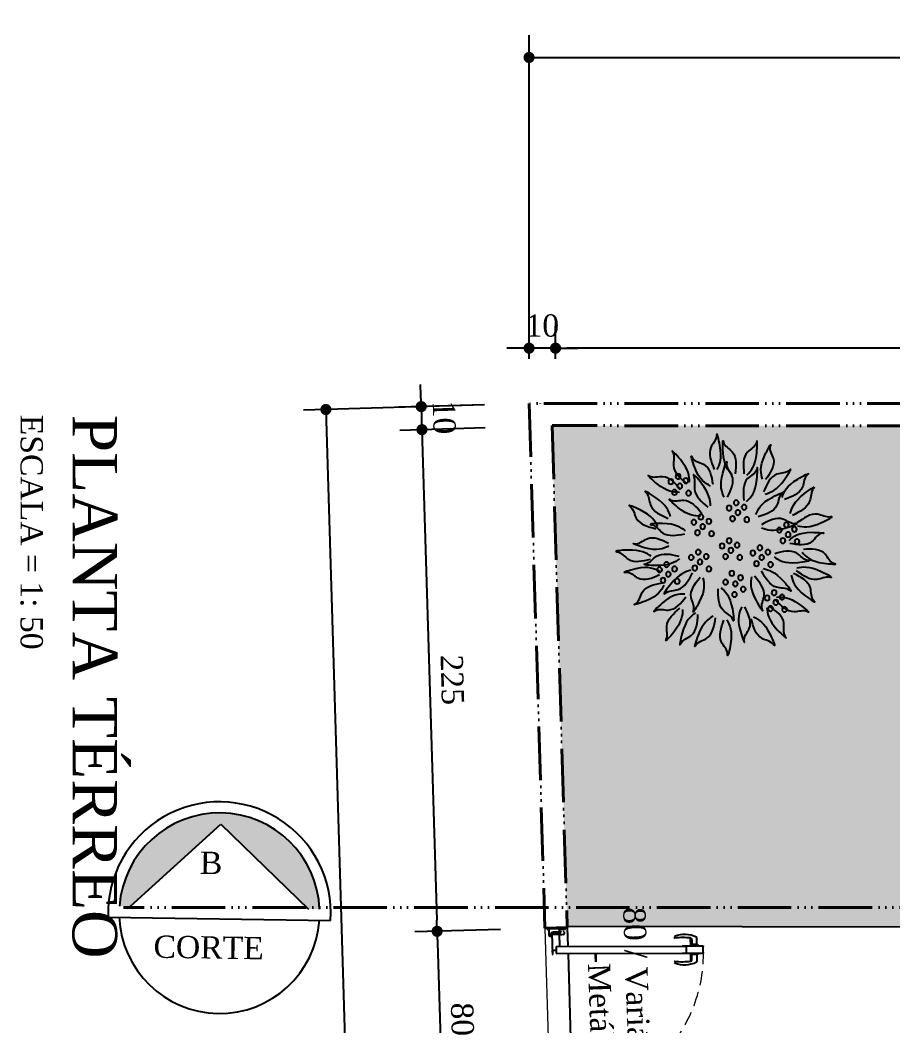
# Model space of a CAD drawing. Header units: centimetres. Extents: x -48696 to 156237, y -5617 to 29024.
# Drawn here: x 79726.4 to 80118.1, y 15266.9 to 15718.5 of the extents above; entities that cross this region are included whole.
import ezdxf

# ---------------------------------------------------------------- set-up
doc = ezdxf.new("R2010")
doc.units = ezdxf.units.CM
doc.linetypes.add('ACAD_ISO06W100', pattern=[36, 24, -3, 0, -3, 0, -3, 0, -3])
doc.linetypes.add('HIDDEN', pattern=[9.525, 6.35, -3.175])
doc.layers.add('BV MV', color=7, linetype='Continuous', plot=False)
for name, color, linetype, lineweight in [('Corte Planta', 4, 'ACAD_ISO06W100', 40), ('Parede Corte', 4, 'Continuous', 40), ('Portas - Janelas', 2, 'Continuous', 20), ('Projeção Portas', 55, 'HIDDEN', 5)]:
    doc.layers.add(name, color=color, linetype=linetype, lineweight=lineweight)
for name, color, linetype in [('Fechamento Varanda', 3, 'Continuous'), ('JANELA', 2, 'Continuous'), ('paisajismo', 7, 'Continuous'), ('PN010', 1, 'Continuous'), ('Portas-Cotas', 2, 'Continuous'), ('Texto', 2, 'Continuous')]:
    doc.layers.add(name, color=color, linetype=linetype)
doc.styles.add('Valéria', font='romantic.ttf', dxfattribs={"height": 10})
doc.dimstyles.new('Cota - 50', dxfattribs={"dimtxt": 10, "dimasz": 5, "dimexe": 10, "dimexo": 20, "dimgap": 5, "dimtad": 1, "dimtxsty": 'Valéria', "dimblk": 'DOT', "dimcen": 0, "dimclrd": 12, "dimclre": 12, "dimclrt": 2, "dimazin": 2, "dimtfac": 1, "dimtix": 1, "dimtmove": 0, "dimatfit": 3, "dimldrblk": 'DOT', "dimfxl": 1, "dimarcsym": 0})

# ---------------------------------------------------------------- blocks, each defined once
blk = doc.blocks.new('A$C375069E9')
at = {"layer": 'paisajismo', "color": 221}
for centre in [(1.295, 2.06), (0.523, 1.919), (1.375, 1.959), (1.436, 2.03), (1.486, 1.939), (0.603, 1.819), (0.663, 1.889), (1.305, 1.899), (1.426, 1.859), (0.533, 1.759), (0.653, 1.719), (0.713, 1.799), (1.034, 1.759), (1.175, 1.729), (1.044, 1.598), (1.115, 1.658), (1.225, 1.638), (1.165, 1.558), (1.546, 1.488), (0.693, 1.348), (0.753, 1.448), (0.814, 1.358), (0.884, 1.418), (1.115, 1.408), (1.255, 1.378), (1.626, 1.388), (1.687, 1.458), (1.737, 1.368), (0.834, 1.247), (0.934, 1.317), (1.125, 1.247), (1.195, 1.307), (1.305, 1.287), (1.556, 1.327), (1.677, 1.287), (1.245, 1.207), (0.984, 1.057), (1.125, 1.027), (1.386, 1.087), (1.526, 1.057), (0.994, 0.896), (1.064, 0.956), (1.175, 0.936), (1.396, 0.926), (1.466, 0.986), (1.576, 0.966), (1.115, 0.856), (1.516, 0.886), (1.847, 0.826), (1.988, 0.796), (0.844, 0.696), (0.984, 0.666), (1.857, 0.666), (1.927, 0.726), (2.038, 0.706), (0.924, 0.595), (1.034, 0.575), (1.978, 0.625), (0.854, 0.535), (0.974, 0.495)]:
    blk.add_circle(centre, 0.0284, dxfattribs=at)
at = {"layer": 'paisajismo', "color": 124}
for points in [[(1.176, 2.118), (1.049, 2.364), (1.042, 2.49), (1.043, 2.485), (1.153, 2.379), (1.207, 2.133)], [(0.998, 2.06), (0.956, 2.334), (0.888, 2.44), (0.889, 2.435), (0.863, 2.285), (0.965, 2.054)], [(1.475, 2.065), (1.512, 2.34), (1.578, 2.447), (1.577, 2.442), (1.606, 2.292), (1.509, 2.06)], [(1.308, 1.969), (1.401, 2.229), (1.391, 2.355), (1.391, 2.35), (1.296, 2.23), (1.275, 1.979)], [(0.664, 1.826), (0.579, 2.089), (0.495, 2.183), (0.497, 2.179), (0.495, 2.026), (0.632, 1.814)], [(0.912, 1.994), (0.683, 2.149), (0.616, 2.257), (0.62, 2.253), (0.767, 2.212), (0.932, 2.022)], [(1.122, 1.799), (1.058, 2.068), (1.082, 2.193), (1.082, 2.187), (1.163, 2.058), (1.156, 1.806)], [(1.614, 1.981), (1.84, 2.142), (1.904, 2.25), (1.9, 2.247), (1.754, 2.203), (1.593, 2.009)], [(1.798, 1.89), (2.008, 2.07), (2.062, 2.185), (2.059, 2.181), (1.917, 2.123), (1.775, 1.916)], [(1.453, 1.657), (1.451, 1.934), (1.501, 2.049), (1.5, 2.044), (1.55, 1.9), (1.487, 1.656)], [(0.543, 1.718), (0.292, 1.836), (0.209, 1.931), (0.213, 1.928), (0.366, 1.911), (0.558, 1.749)], [(0.988, 1.675), (0.841, 1.91), (0.737, 1.981), (0.74, 1.977), (0.775, 1.828), (0.959, 1.656)], [(1.836, 1.699), (2.004, 1.919), (2.114, 1.98), (2.111, 1.977), (2.062, 1.832), (1.862, 1.678)], [(1.602, 1.593), (1.803, 1.784), (1.851, 1.901), (1.848, 1.896), (1.709, 1.832), (1.578, 1.618)], [(0.438, 1.564), (0.237, 1.755), (0.118, 1.797), (0.122, 1.794), (0.194, 1.659), (0.415, 1.539)], [(2.005, 1.668), (2.28, 1.695), (2.39, 1.758), (2.385, 1.756), (2.236, 1.791), (2.001, 1.702)], [(0.896, 1.541), (0.624, 1.594), (0.52, 1.667), (0.525, 1.665), (0.677, 1.685), (0.903, 1.575)], [(1.751, 1.486), (2.002, 1.603), (2.129, 1.605), (2.124, 1.604), (2.013, 1.498), (1.765, 1.455)], [(2.053, 1.488), (2.306, 1.601), (2.432, 1.601), (2.427, 1.6), (2.315, 1.496), (2.066, 1.456)], [(0.553, 1.432), (0.276, 1.415), (0.158, 1.46), (0.163, 1.459), (0.305, 1.517), (0.551, 1.466)], [(2.055, 1.326), (2.31, 1.218), (2.436, 1.221), (2.431, 1.222), (2.317, 1.323), (2.067, 1.357)], [(0.405, 1.262), (0.131, 1.304), (0.009, 1.27), (0.015, 1.27), (0.151, 1.2), (0.401, 1.228)], [(0.773, 1.195), (0.528, 1.324), (0.402, 1.332), (0.407, 1.33), (0.513, 1.219), (0.758, 1.164)], [(1.8, 1.231), (2.076, 1.215), (2.195, 1.26), (2.189, 1.259), (2.047, 1.316), (1.801, 1.265)], [(2.115, 1.151), (2.39, 1.183), (2.511, 1.145), (2.506, 1.145), (2.367, 1.08), (2.118, 1.117)], [(0.447, 1.106), (0.23, 0.934), (0.107, 0.902), (0.112, 0.905), (0.195, 1.033), (0.426, 1.133)], [(1.701, 1.076), (1.958, 0.973), (2.046, 0.883), (2.041, 0.885), (1.889, 0.894), (1.687, 1.045)], [(1.928, 1.076), (2.139, 0.896), (2.26, 0.861), (2.255, 0.863), (2.177, 0.995), (1.949, 1.102)], [(0.483, 0.904), (0.251, 0.752), (0.126, 0.732), (0.131, 0.734), (0.226, 0.854), (0.465, 0.933)], [(0.883, 0.989), (0.609, 0.948), (0.503, 0.88), (0.508, 0.882), (0.658, 0.855), (0.889, 0.956)], [(1.585, 0.962), (1.685, 0.704), (1.775, 0.615), (1.772, 0.62), (1.766, 0.772), (1.617, 0.976)], [(0.969, 0.852), (0.812, 0.624), (0.705, 0.557), (0.708, 0.561), (0.75, 0.708), (0.941, 0.872)], [(1.972, 0.836), (2.229, 0.733), (2.317, 0.642), (2.312, 0.645), (2.16, 0.653), (1.958, 0.804)], [(0.524, 0.758), (0.266, 0.658), (0.177, 0.569), (0.181, 0.571), (0.334, 0.578), (0.537, 0.726)], [(0.698, 0.783), (0.595, 0.526), (0.504, 0.438), (0.507, 0.442), (0.516, 0.595), (0.667, 0.796)], [(1.098, 0.722), (1.022, 0.455), (1.04, 0.33), (1.041, 0.335), (1.128, 0.461), (1.131, 0.713)], [(1.416, 0.791), (1.501, 0.528), (1.488, 0.402), (1.487, 0.407), (1.396, 0.53), (1.383, 0.782)], [(1.856, 0.722), (1.956, 0.464), (2.046, 0.374), (2.043, 0.379), (2.037, 0.532), (1.888, 0.735)], [(1.244, 0.6), (1.226, 0.324), (1.271, 0.206), (1.27, 0.211), (1.328, 0.353), (1.278, 0.599)], [(1.582, 0.621), (1.799, 0.449), (1.858, 0.337), (1.854, 0.341), (1.71, 0.393), (1.56, 0.595)], [(0.798, 0.546), (0.619, 0.335), (0.583, 0.214), (0.585, 0.218), (0.717, 0.297), (0.825, 0.524)], [(0.953, 0.499), (0.985, 0.224), (0.947, 0.103), (0.948, 0.108), (0.882, 0.247), (0.919, 0.496)], [(1.466, 0.475), (1.657, 0.274), (1.699, 0.155), (1.696, 0.159), (1.561, 0.231), (1.441, 0.452)], [(1.128, 0.401), (1.199, 0.134), (1.18, 0.009), (1.179, 0.014), (1.094, 0.142), (1.095, 0.393)]]:
    blk.add_spline(points, degree=3, dxfattribs=at)
blk = doc.blocks.new('_Dot')
at = {"color": 0, "linetype": 'ByBlock', "lineweight": -2}
blk.add_line((-0.5, 0), (-1, 0), dxfattribs=at)
at = {"color": 0, "linetype": 'ByBlock', "const_width": 0.5}
blk.add_lwpolyline([(-0.25, 0, 1), (0.25, 0, 1)], format="xyb", close=True, dxfattribs=at)
blk = doc.blocks.new('*D1486')
at = {"color": 12, "lineweight": -2, "transparency": 16777216}
for p, q in [((79954.85, 15566.42), (79954.85, 15711.71)), ((82455.41, 15557.46), (82455.41, 15711.71)), ((79959.85, 15701.71), (82450.41, 15701.71))]:
    blk.add_line(p, q, dxfattribs=at)
at = {"layer": 'Defpoints', "color": 0, "transparency": 16777216}
for p in [(82455.41, 15701.71), (79954.85, 15546.42), (82455.41, 15537.46)]:
    blk.add_point(p, dxfattribs=at)
at = {"color": 12, "lineweight": -2, "transparency": 16777216, "xscale": 5, "yscale": 5, "zscale": 5, "rotation": 180}
blk.add_blockref('_Dot', (79954.85, 15701.71), dxfattribs=at)
at = {"color": 12, "lineweight": -2, "transparency": 16777216, "xscale": 5, "yscale": 5, "zscale": 5}
blk.add_blockref('_Dot', (82455.41, 15701.71), dxfattribs=at)
at = {"color": 2, "transparency": 16777216, "insert": (81205.13, 15711.91), "char_height": 10, "attachment_point": 5, "style": 'Valéria'}
blk.add_mtext('2500', dxfattribs=at)
blk = doc.blocks.new('*D1487')
at = {"color": 12, "lineweight": -2, "transparency": 16777216}
for p, q in [((79934.86, 15545.81), (79853.66, 15543.35)), ((79863.81, 15538.66), (79924.58, 13531.01)), ((79995.94, 13528.17), (79914.74, 13525.71))]:
    blk.add_line(p, q, dxfattribs=at)
at = {"layer": 'Defpoints', "color": 0, "transparency": 16777216}
for p in [(79954.85, 15546.42), (80015.93, 13528.77), (79924.73, 13526.01)]:
    blk.add_point(p, dxfattribs=at)
at = {"color": 12, "lineweight": -2, "transparency": 16777216, "xscale": 5, "yscale": 5, "zscale": 5}
for p, rotation in [((79863.65, 15543.65), 91.73395829963846), ((79924.73, 13526.01), 271.7339582996385)]:
    blk.add_blockref('_Dot', p, dxfattribs=dict(at, rotation=rotation))
at = {"color": 2, "transparency": 16777216, "insert": (79904.3, 14535.14), "char_height": 10, "attachment_point": 5, "rotation": 271.734, "style": 'Valéria'}
blk.add_mtext('2000', dxfattribs=at)
blk = doc.blocks.new('*D1497')
at = {"color": 12, "lineweight": -2, "transparency": 16777216}
for p, q in [((79906.29, 15549.95), (79906.14, 15554.95)), ((79934.86, 15545.81), (79896.45, 15544.65)), ((79906.44, 15544.95), (79906.76, 15534.58)), ((79935.18, 15535.44), (79896.76, 15534.28)), ((79906.91, 15529.58), (79907.06, 15524.58))]:
    blk.add_line(p, q, dxfattribs=at)
at = {"layer": 'Defpoints', "color": 0, "transparency": 16777216}
for p in [(79954.85, 15546.42), (79906.76, 15534.58), (79955.17, 15536.05)]:
    blk.add_point(p, dxfattribs=at)
at = {"color": 12, "lineweight": -2, "transparency": 16777216, "xscale": 5, "yscale": 5, "zscale": 5}
for p, rotation in [((79906.44, 15544.95), 271.733958299776), ((79906.76, 15534.58), 91.73395829977594)]:
    blk.add_blockref('_Dot', p, dxfattribs=dict(at, rotation=rotation))
at = {"color": 2, "transparency": 16777216, "insert": (79916.71, 15540.07), "char_height": 10, "attachment_point": 5, "rotation": 271.734, "style": 'Valéria'}
blk.add_mtext('10', dxfattribs=at)
blk = doc.blocks.new('*D1498')
at = {"color": 12, "lineweight": -2, "transparency": 16777216}
for p, q in [((79935.18, 15535.44), (79896.76, 15534.28)), ((79906.91, 15529.58), (79913.42, 15314.38)), ((79941.99, 15310.24), (79903.58, 15309.08))]:
    blk.add_line(p, q, dxfattribs=at)
at = {"layer": 'Defpoints', "color": 0, "transparency": 16777216}
for p in [(79955.17, 15536.05), (79913.58, 15309.38), (79961.98, 15310.85)]:
    blk.add_point(p, dxfattribs=at)
at = {"color": 12, "lineweight": -2, "transparency": 16777216, "xscale": 5, "yscale": 5, "zscale": 5}
for p, rotation in [((79906.76, 15534.58), 91.73395829977595), ((79913.58, 15309.38), 271.733958299776)]:
    blk.add_blockref('_Dot', p, dxfattribs=dict(at, rotation=rotation))
at = {"color": 2, "transparency": 16777216, "insert": (79920.35, 15422.29), "char_height": 10, "attachment_point": 5, "rotation": 271.734, "style": 'Valéria'}
blk.add_mtext('225', dxfattribs=at)
blk = doc.blocks.new('*D1499')
at = {"color": 12, "lineweight": -2, "transparency": 16777216}
for p, q in [((79941.99, 15310.24), (79903.58, 15309.08)), ((79913.73, 15304.38), (79915.83, 15234.79)), ((79953.33, 15230.92), (79905.99, 15229.49))]:
    blk.add_line(p, q, dxfattribs=at)
at = {"layer": 'Defpoints', "color": 0, "transparency": 16777216}
for p in [(79961.98, 15310.85), (79973.32, 15231.53), (79915.98, 15229.79)]:
    blk.add_point(p, dxfattribs=at)
at = {"color": 12, "lineweight": -2, "transparency": 16777216, "xscale": 5, "yscale": 5, "zscale": 5}
for p, rotation in [((79913.58, 15309.38), 91.73395829977595), ((79915.98, 15229.79), 271.733958299776)]:
    blk.add_blockref('_Dot', p, dxfattribs=dict(at, rotation=rotation))
at = {"color": 2, "transparency": 16777216, "insert": (79924.89, 15269.89), "char_height": 10, "attachment_point": 5, "rotation": 271.734, "style": 'Valéria'}
blk.add_mtext('80', dxfattribs=at)
blk = doc.blocks.new('*D1510')
at = {"color": 12, "lineweight": -2, "transparency": 16777216}
for p, q in [((79966.72, 15566.41), (79966.72, 15581.18)), ((80348.42, 15566.19), (80348.42, 15581.18)), ((80343.42, 15571.18), (79971.72, 15571.18))]:
    blk.add_line(p, q, dxfattribs=at)
at = {"layer": 'Defpoints', "color": 0, "transparency": 16777216}
for p in [(79966.72, 15571.18), (79966.72, 15546.41), (80348.42, 15546.19)]:
    blk.add_point(p, dxfattribs=at)
at = {"color": 12, "lineweight": -2, "transparency": 16777216, "xscale": 5, "yscale": 5, "zscale": 5, "rotation": 180}
blk.add_blockref('_Dot', (79966.72, 15571.18), dxfattribs=at)
at = {"color": 12, "lineweight": -2, "transparency": 16777216, "xscale": 5, "yscale": 5, "zscale": 5}
blk.add_blockref('_Dot', (80348.42, 15571.18), dxfattribs=at)
at = {"color": 2, "transparency": 16777216, "insert": (80157.57, 15581.28), "char_height": 10, "attachment_point": 5, "style": 'Valéria'}
blk.add_mtext('383', dxfattribs=at)
blk = doc.blocks.new('*D1511')
at = {"color": 12, "lineweight": -2, "transparency": 16777216}
for p, q in [((79954.85, 15566.42), (79954.85, 15581.18)), ((79966.72, 15566.41), (79966.72, 15581.18)), ((79949.85, 15571.18), (79944.85, 15571.18)), ((79966.72, 15571.18), (79954.85, 15571.18)), ((79971.72, 15571.18), (79976.72, 15571.18))]:
    blk.add_line(p, q, dxfattribs=at)
at = {"layer": 'Defpoints', "color": 0, "transparency": 16777216}
for p in [(79954.85, 15571.18), (79954.85, 15546.42), (79966.72, 15546.41)]:
    blk.add_point(p, dxfattribs=at)
at = {"color": 12, "lineweight": -2, "transparency": 16777216, "xscale": 5, "yscale": 5, "zscale": 5}
blk.add_blockref('_Dot', (79954.85, 15571.18), dxfattribs=at)
at = {"color": 12, "lineweight": -2, "transparency": 16777216, "xscale": 5, "yscale": 5, "zscale": 5, "rotation": 180}
blk.add_blockref('_Dot', (79966.72, 15571.18), dxfattribs=at)
at = {"color": 2, "transparency": 16777216, "insert": (79960.79, 15581.29), "char_height": 10, "attachment_point": 5, "style": 'Valéria'}
blk.add_mtext('10', dxfattribs=at)

msp = doc.modelspace()

# ---------------------------------------------------------------- hatches: boundary and pattern name
h = msp.add_hatch()
h.set_pattern_fill('GRASS2', color=74, scale=15, angle=-90, pattern_type=2)
h.set_pattern_definition([(270, (0.3, -4.5), (15, -15), [2.25, -0.45, 0.6, -0.45, 2.25, -9]), (270, (0.75, -3.75), (15, -15), [1.5, -1.125, 2.25, -1.125, 1.5, -7.5]), (270, (6.75, -9), (15, -15), [1.875, -0.75, 1.875, -10.5]), (270, (9.75, -1.5), (15, -15), [0.75, -1.5, 0.75, -12]), (0, (9.75, -3), (15, 15), [1.35, -13.65]), (0, (0.75, -7.5), (15, 15), [1.5, -13.5]), (0, (6.75, -11.25), (15, 15), [1.5, -13.5]), (315, (0.6, -9.45), (15, -7e-15), [1.5, -19.7132034]), (45, (0.6, -5.55), (7e-15, 15), [1.5, -19.7132034]), (333.434949, (0.675, -9), (15, -8e-10), [1.5, -32.0410197]), (345.9637565, (0.75, -8.25), (15, -5e-10), [1.5, -60.3465844]), (345.9637565, (6.75, -12), (15, -5e-10), [1.2, -60.6465844]), (345.9637565, (9.75, -3.3), (15, -5e-10), [1.05, -60.7965844]), (14.0362435, (0.75, -6.75), (15, 5e-10), [1.5, -60.3465844]), (14.0362435, (6.75, -10.5), (15, 5e-10), [1.2, -60.6465844]), (14.0362435, (9.75, -2.7), (15, 5e-10), [1.05, -60.7965844]), (26.565051, (0.675, -6), (15, 6e-09), [1.5, -32.041002])])
h.paths.add_polyline_path([(80298.5533, 15536.21459), (79965.15992, 15536.40905), (79971.96683, 15311.55472), (80211.47473, 15311.10493), (80298.33242, 15267.50625)])
at = {"layer": 'Portas - Janelas'}
msp.add_hatch(color=256, dxfattribs=at).paths.add_polyline_path([(79855.81748, 15319.38637), (79860.82558, 15319.30891, 0.945905303), (79770.97533, 15320.69864), (79775.98343, 15320.62117), (79816.4804, 15357.49929)])

# ---------------------------------------------------------------- linework, layer by layer
at = {"color": 4}
msp.add_line((79955.0038, 15541.41497), (79955.0025, 15541.41497), dxfattribs=at)
at = {"color": 1}
for p, q in [((79964.20815, 15310.92065), (79962.97868, 15310.88458)), ((79963.05065, 15310.13636), (79963.15061, 15310.1393)), ((79963.13448, 15310.68906), (79963.13448, 15310.68907)), ((79963.1466, 15310.27584), (79963.13448, 15310.68906)), ((79963.19805, 15310.22733), (79963.1466, 15310.27584)), ((79963.15061, 15310.1393), (79963.19805, 15310.22733)), ((79963.18299, 15310.74051), (79963.58282, 15310.75224)), ((79963.18299, 15310.74051), (79963.18299, 15310.74051)), ((79963.58282, 15310.75224), (79963.58282, 15310.75225)), ((79963.64639, 15310.29051), (79963.59788, 15310.23906)), ((79963.59788, 15310.23906), (79963.6504, 15310.15396)), ((79963.63426, 15310.70373), (79963.63426, 15310.70373)), ((79963.63426, 15310.70373), (79963.64639, 15310.29051)), ((79963.6504, 15310.15396), (79963.72167, 15307.72501)), ((79963.72167, 15307.72501), (79963.72168, 15307.72501)), ((79963.78273, 15310.75811), (79964.21255, 15310.77072)), ((79963.79593, 15310.3083), (79963.78273, 15310.75811)), ((79970.1432, 15310.49456), (79963.79593, 15310.3083)), ((79964.21255, 15310.77072), (79964.21255, 15310.77073)), ((79964.26106, 15310.82216), (79964.25959, 15310.87214)), ((79964.26106, 15310.82217), (79964.26106, 15310.82216)), ((79964.3861, 15307.92458), (79964.636, 15307.93192)), ((79964.40224, 15307.37482), (79964.3861, 15307.92458)), ((79964.636, 15307.93192), (79964.63966, 15307.80697)), ((79964.63966, 15307.80697), (79964.68964, 15307.80844)), ((79964.69844, 15307.50857), (79964.64846, 15307.5071)), ((79964.64846, 15307.5071), (79964.65213, 15307.38215)), ((79964.68964, 15307.80844), (79964.68964, 15307.80845)), ((79964.69844, 15307.50857), (79964.69844, 15307.50857)), ((79964.71542, 15308.63455), (79965.3769, 15308.65396)), ((79964.73815, 15307.85988), (79964.71542, 15308.63455)), ((79964.73815, 15307.85989), (79964.73815, 15307.85988)), ((79965.41737, 15308.33501), (79965.02468, 15308.32349)), ((79965.02468, 15308.32349), (79965.29923, 15298.96752)), ((79965.27642, 15308.35589, 19), (79965.08644, 15308.53503, 19)), ((79965.11927, 15308.62139, 19), (79965.42828, 15308.63046, 19)), ((79965.1532, 15309.05757), (79965.76294, 15309.07547)), ((79965.16024, 15308.81768), (79965.1532, 15309.05757)), ((79965.43013, 15308.8256), (79965.16024, 15308.81768)), ((79965.1796, 15308.15796), (79965.42949, 15308.16529)), ((79965.18664, 15307.91806), (79965.1796, 15308.15796)), ((79965.18691, 15308.87348, 19), (79965.18368, 15308.98344, 19)), ((79965.79638, 15307.93596), (79965.18664, 15307.91806)), ((79965.23219, 15309.03488, 19), (79965.78196, 15309.05101, 19)), ((79965.46326, 15308.83157, 19), (79965.23835, 15308.82497, 19)), ((79965.52702, 15308.36324, 19), (79965.27642, 15308.35589, 19)), ((79965.3769, 15308.65396), (79965.45636, 15308.77957)), ((79965.46864, 15308.24444), (79965.41737, 15308.33501)), ((79965.42828, 15308.63046, 19), (79965.50698, 15308.75486, 19)), ((79965.43013, 15308.8256), (79965.43013, 15308.8256)), ((79965.45636, 15308.77957), (79965.45636, 15308.77958)), ((79965.57553, 15308.41468, 19), (79965.52702, 15308.36324, 19)), ((79967.9745, 15308.48508, 19), (79965.57553, 15308.41468, 19)), ((79965.76294, 15309.07547), (79965.79205, 15309.10633)), ((79965.78196, 15309.05101, 19), (79965.8334, 15309.0025, 19)), ((79965.79205, 15309.10633), (79965.82291, 15309.07723)), ((79965.82725, 15307.90685), (79965.79638, 15307.93596)), ((79965.82291, 15309.07723), (79965.85202, 15309.10809)), ((79965.85635, 15307.93772), (79965.82725, 15307.90685)), ((79965.8334, 15309.0025, 19), (79966.15826, 15309.01203, 19)), ((79965.85202, 15309.10809), (79965.88289, 15309.07899)), ((79965.88722, 15307.90861), (79965.85635, 15307.93772)), ((79965.88289, 15309.07899), (79965.91199, 15309.10985)), ((79965.91633, 15307.93948), (79965.88722, 15307.90861)), ((79965.91199, 15309.10985), (79965.94286, 15309.08075)), ((79965.94719, 15307.91037), (79965.91633, 15307.93948)), ((79965.94286, 15309.08075), (79965.97197, 15309.11161)), ((79965.9763, 15307.94124), (79965.94719, 15307.91037)), ((79965.97197, 15309.11161), (79966.00284, 15309.08251)), ((79966.00717, 15307.91213), (79965.9763, 15307.94124)), ((79966.00284, 15309.08251), (79966.03194, 15309.11337)), ((79966.03627, 15307.943), (79966.00717, 15307.91213)), ((79966.03194, 15309.11337), (79966.06281, 15309.08427)), ((79966.06714, 15307.91389), (79966.03627, 15307.943)), ((79966.06281, 15309.08427), (79966.09192, 15309.11513)), ((79966.09625, 15307.94476), (79966.06714, 15307.91389)), ((79966.09192, 15309.11513), (79966.12278, 15309.08603)), ((79966.12712, 15307.91565), (79966.09625, 15307.94476)), ((79966.12278, 15309.08603), (79966.15189, 15309.11689)), ((79966.15622, 15307.94652), (79966.12712, 15307.91565)), ((79966.15189, 15309.11689), (79966.18276, 15309.08779)), ((79966.18709, 15307.91741), (79966.15622, 15307.94652)), ((79966.15826, 15309.01203, 19), (79966.20971, 15308.96352, 19)), ((79966.18276, 15309.08779), (79966.21187, 15309.11865)), ((79966.2162, 15307.94828), (79966.18709, 15307.91741)), ((79966.20971, 15308.96352, 19), (79966.25822, 15309.01497, 19)), ((79966.21187, 15309.11865), (79966.24273, 15309.08955)), ((79966.24706, 15307.91917), (79966.2162, 15307.94828)), ((79966.24273, 15309.08955), (79966.27184, 15309.12041)), ((79966.27617, 15307.95004), (79966.24706, 15307.91917)), ((79966.25822, 15309.01497, 19), (79966.61219, 15309.02536, 19)), ((79966.27184, 15309.12041), (79966.30271, 15309.09131)), ((79966.30704, 15307.92093), (79966.27617, 15307.95004)), ((79966.30271, 15309.09131), (79966.33181, 15309.12217)), ((79966.33615, 15307.9518), (79966.30704, 15307.92093)), ((79966.33181, 15309.12217), (79966.36268, 15309.09307)), ((79966.36701, 15307.92269), (79966.33615, 15307.9518)), ((79966.36268, 15309.09307), (79966.39179, 15309.12393)), ((79966.39612, 15307.95356), (79966.36701, 15307.92269)), ((79966.39179, 15309.12393), (79966.42266, 15309.09483)), ((79966.42699, 15307.92445), (79966.39612, 15307.95356)), ((79966.42266, 15309.09483), (79966.45176, 15309.12569)), ((79966.45609, 15307.95532), (79966.42699, 15307.92445)), ((79966.45176, 15309.12569), (79966.48263, 15309.09659)), ((79966.48696, 15307.92621), (79966.45609, 15307.95532)), ((79966.48263, 15309.09659), (79966.72253, 15309.10363)), ((79966.51607, 15307.95708), (79966.48696, 15307.92621)), ((79966.75597, 15307.96412), (79966.51607, 15307.95708)), ((79966.72253, 15309.10363), (79966.75163, 15309.13449)), ((79966.75163, 15309.13449), (79966.7825, 15309.10539)), ((79966.78683, 15307.93501), (79966.75597, 15307.96412)), ((79966.7825, 15309.10539), (79967.0224, 15309.11242)), ((79966.81594, 15307.96588), (79966.78683, 15307.93501)), ((79967.05584, 15307.97292), (79966.81594, 15307.96588)), ((79966.89724, 15309.03372, 19), (79967.25779, 15309.0443, 19)), ((79967.0224, 15309.11242), (79967.0515, 15309.14329)), ((79967.0515, 15309.14329), (79967.08237, 15309.11418)), ((79967.0867, 15307.94381), (79967.05584, 15307.97292)), ((79967.08237, 15309.11418), (79967.11148, 15309.14505)), ((79967.11581, 15307.97468), (79967.0867, 15307.94381)), ((79967.11148, 15309.14505), (79967.14235, 15309.11594)), ((79967.14668, 15307.94557), (79967.11581, 15307.97468)), ((79967.14235, 15309.11594), (79967.17145, 15309.14681)), ((79967.17578, 15307.97644), (79967.14668, 15307.94557)), ((79967.17145, 15309.14681), (79967.20232, 15309.1177)), ((79967.20665, 15307.94733), (79967.17578, 15307.97644)), ((79967.20232, 15309.1177), (79967.23143, 15309.14857)), ((79967.23576, 15307.9782), (79967.20665, 15307.94733)), ((79967.23143, 15309.14857), (79967.26229, 15309.11946)), ((79967.26663, 15307.94909), (79967.23576, 15307.9782)), ((79967.25779, 15309.0443, 19), (79967.30923, 15308.99579, 19)), ((79967.26229, 15309.11946), (79967.2914, 15309.15033)), ((79967.29573, 15307.97996), (79967.26663, 15307.94909)), ((79967.2914, 15309.15033), (79967.32227, 15309.12122)), ((79967.3266, 15307.95085), (79967.29573, 15307.97996)), ((79967.30923, 15308.99579, 19), (79967.35775, 15309.04723, 19)), ((79967.32227, 15309.12122), (79967.35138, 15309.15209)), ((79967.35571, 15307.98172), (79967.3266, 15307.95085)), ((79967.35138, 15309.15209), (79967.38224, 15309.12298)), ((79967.38657, 15307.95261), (79967.35571, 15307.98172)), ((79967.35775, 15309.04723, 19), (79967.68261, 15309.05677, 19)), ((79967.38224, 15309.12298), (79967.41135, 15309.15385)), ((79967.41568, 15307.98348), (79967.38657, 15307.95261)), ((79967.41135, 15309.15385), (79967.44222, 15309.12474)), ((79967.44655, 15307.95437), (79967.41568, 15307.98348)), ((79967.44222, 15309.12474), (79967.47132, 15309.15561)), ((79967.47566, 15307.98524), (79967.44655, 15307.95437)), ((79967.47132, 15309.15561), (79967.50219, 15309.1265)), ((79967.50652, 15307.95613), (79967.47566, 15307.98524)), ((79967.50219, 15309.1265), (79967.5313, 15309.15737)), ((79967.53563, 15307.98699), (79967.50652, 15307.95613)), ((79967.5313, 15309.15737), (79967.56216, 15309.12826)), ((79967.5665, 15307.95789), (79967.53563, 15307.98699)), ((79967.56216, 15309.12826), (79967.59127, 15309.15913)), ((79967.5956, 15307.98875), (79967.5665, 15307.95789)), ((79967.59127, 15309.15913), (79967.62214, 15309.13002)), ((79967.62647, 15307.95965), (79967.5956, 15307.98875)), ((79967.62214, 15309.13002), (79967.65125, 15309.16089)), ((79967.65558, 15307.99051), (79967.62647, 15307.95965)), ((79967.65125, 15309.16089), (79967.68211, 15309.13178)), ((79967.68644, 15307.96141), (79967.65558, 15307.99051)), ((79967.68211, 15309.13178), (79967.71122, 15309.16265)), ((79967.68261, 15309.05677, 19), (79967.73112, 15309.10821, 19)), ((79967.71555, 15307.99227), (79967.68644, 15307.96141)), ((79967.71122, 15309.16265), (79967.74209, 15309.13354)), ((79967.74642, 15307.96317), (79967.71555, 15307.99227)), ((79967.73112, 15309.10821, 19), (79968.28088, 15309.12434, 19)), ((79967.74209, 15309.13354), (79968.35182, 15309.15144)), ((79967.77553, 15307.99403), (79967.74642, 15307.96317)), ((79968.38526, 15308.01193), (79967.77553, 15307.99403)), ((79968.02595, 15308.43657, 19), (79967.9745, 15308.48508, 19)), ((79968.02299, 15308.82869, 19), (79968.10885, 15308.70912, 19)), ((79968.84859, 15308.46071, 19), (79968.02595, 15308.43657, 19)), ((79968.28704, 15308.91443, 19), (79968.06214, 15308.90783, 19)), ((79968.06589, 15308.85561), (79968.06588, 15308.8556)), ((79968.06588, 15308.8556), (79968.15858, 15308.73559)), ((79968.13048, 15308.41463), (79968.08461, 15308.3212)), ((79968.35886, 15308.91154), (79968.08898, 15308.90362)), ((79968.08898, 15308.90362), (79968.08899, 15308.90363)), ((79968.10885, 15308.70912, 19), (79968.84067, 15308.73059, 19)), ((79968.12833, 15308.24449), (79968.37822, 15308.25182)), ((79968.52317, 15308.42615), (79968.13048, 15308.41463)), ((79968.15858, 15308.73559), (79968.51379, 15308.74601)), ((79968.33233, 15309.07583, 19), (79968.33555, 15308.96588, 19)), ((79968.35182, 15309.15144), (79968.35886, 15308.91154)), ((79968.37822, 15308.25182), (79968.38526, 15308.01193)), ((79968.46832, 15310.29535), (79970.34751, 15310.35049)), ((79968.51379, 15308.74601), (79968.46832, 15310.29535)), ((79968.69384, 15302.61012), (79968.52317, 15308.42615)), ((79969.03472, 15308.93638, 19), (79969.03135, 15309.05133, 19)), ((79969.05775, 15308.15171, 19), (79969.05437, 15308.26666, 19)), ((79970.26603, 15307.88704, 19), (79969.36642, 15307.86064, 19)), ((79969.69725, 15311.03171), (79969.69872, 15310.98173)), ((79969.69872, 15310.98173), (79969.69872, 15310.98174)), ((79970.97523, 15311.11923), (79969.74576, 15311.08316)), ((79969.75016, 15310.93322), (79970.17998, 15310.94583)), ((79969.75016, 15310.93323), (79969.75016, 15310.93322)), ((79970.1432, 15310.49457), (79970.1432, 15310.49456)), ((79970.17998, 15310.94583), (79970.19171, 15310.54601)), ((79970.19171, 15310.54601), (79970.19171, 15310.54601)), ((79970.33138, 15310.90025), (79970.33138, 15310.90026)), ((79970.34351, 15310.48703), (79970.33138, 15310.90025)), ((79970.39495, 15310.43852), (79970.34351, 15310.48703)), ((79970.34751, 15310.35049), (79970.39495, 15310.43852)), ((79970.37989, 15310.9517), (79970.77972, 15310.96343)), ((79970.37989, 15310.95171), (79970.37989, 15310.9517)), ((79970.5307, 15309.09532, 19), (79970.5571, 15308.19571, 19)), ((79970.77972, 15310.96343), (79970.77972, 15310.96344)), ((79970.84329, 15310.5017), (79970.79478, 15310.45025)), ((79970.79478, 15310.45025), (79970.8473, 15310.36516)), ((79970.83117, 15310.91493), (79970.83116, 15310.91492)), ((79970.83116, 15310.91492), (79970.84329, 15310.5017)), ((79970.8473, 15310.36516), (79970.94725, 15310.36809)), ((79970.94725, 15310.36809), (79970.94725, 15310.3681)), ((79970.99577, 15310.41954), (79970.97523, 15311.11923)), ((79964.2567, 15307.22049), (79964.75649, 15307.23515)), ((79964.2567, 15307.22049), (79964.2567, 15307.22049)), ((79964.65213, 15307.38215), (79964.40224, 15307.37482)), ((79964.75649, 15307.23515), (79964.74989, 15307.46006)), ((79964.74989, 15307.46006), (79964.74989, 15307.46006)), ((80027.52228, 15303.31155), (80027.52232, 15303.30155)), ((80027.87196, 15303.41267), (80027.62196, 15303.41187)), ((80027.86448, 15305.7476), (80027.87196, 15303.41267)), ((80030.42195, 15303.42085), (80027.87196, 15303.41267)), ((80030.17195, 15303.42005), (80030.16211, 15306.48779)), ((80030.5223, 15303.31117), (80030.52227, 15303.32117)), ((79965.29923, 15298.96752), (79965.44917, 15298.97191)), ((79965.39197, 15300.92108), (79966.99128, 15300.96801)), ((79965.44917, 15298.97191), (79965.39197, 15300.92108)), ((79966.9446, 15302.55878), (80025.51409, 15302.74657)), ((79966.9446, 15302.55878), (79967.05637, 15299.37766)), ((79967.05637, 15299.37766), (80025.52429, 15299.56513)), ((80023.56359, 15302.89886), (80033.02354, 15302.92919)), ((80023.56407, 15302.74886), (80023.56359, 15302.89886)), ((80025.51406, 15302.75511), (80023.56407, 15302.74886)), ((80023.57433, 15299.54888), (80025.52432, 15299.55513)), ((80023.57481, 15299.39888), (80023.57433, 15299.54888)), ((80033.03476, 15299.42921), (80023.57481, 15299.39888)), ((80025.52432, 15299.55513), (80025.51406, 15302.75511)), ((80027.21357, 15302.91056), (80030.83355, 15302.92217)), ((80027.22479, 15299.41058), (80030.84477, 15299.42219)), ((80027.88639, 15298.9127), (80027.63639, 15298.9119)), ((80030.43638, 15298.92087), (80027.88639, 15298.9127)), ((80027.89388, 15296.57777), (80027.88639, 15298.9127)), ((80030.18638, 15298.92007), (80030.19621, 15295.85233)), ((80032.82598, 15302.16855), (80032.79607, 15302.13846)), ((80032.79607, 15302.13846), (80032.82617, 15302.10855)), ((80032.82617, 15302.10855), (80032.79627, 15302.07846)), ((80032.79627, 15302.07846), (80032.82636, 15302.04855)), ((80032.82636, 15302.04855), (80032.79646, 15302.01846)), ((80032.79646, 15302.01846), (80032.82655, 15301.98855)), ((80032.82655, 15301.98855), (80032.79665, 15301.95846)), ((80032.79665, 15301.95846), (80032.82675, 15301.92855)), ((80032.82675, 15301.92855), (80032.79684, 15301.89846)), ((80032.79684, 15301.89846), (80032.82694, 15301.86855)), ((80032.82694, 15301.86855), (80032.79703, 15301.83846)), ((80032.79703, 15301.83846), (80032.82713, 15301.80855)), ((80032.82713, 15301.80855), (80032.79723, 15301.77846)), ((80032.79723, 15301.77846), (80032.82732, 15301.74855)), ((80032.82732, 15301.74855), (80032.79742, 15301.71846)), ((80032.79742, 15301.71846), (80032.82752, 15301.68855)), ((80032.82752, 15301.68855), (80032.79761, 15301.65846)), ((80032.79761, 15301.65846), (80032.82771, 15301.62855)), ((80032.82771, 15301.62855), (80032.7978, 15301.59846)), ((80032.7978, 15301.59846), (80032.8279, 15301.56855)), ((80032.8279, 15301.56855), (80032.798, 15301.53846)), ((80032.798, 15301.53846), (80032.82809, 15301.50856)), ((80032.82809, 15301.50856), (80032.79819, 15301.47846)), ((80032.79819, 15301.47846), (80032.82829, 15301.44856)), ((80032.83002, 15300.90856), (80032.80011, 15300.87846)), ((80032.80011, 15300.87846), (80032.83021, 15300.84856)), ((80032.83021, 15300.84856), (80032.80031, 15300.81846)), ((80032.80031, 15300.81846), (80032.8304, 15300.78856)), ((80032.8304, 15300.78856), (80032.8005, 15300.75846)), ((80032.8005, 15300.75846), (80032.83059, 15300.72856)), ((80032.83059, 15300.72856), (80032.80069, 15300.69846)), ((80032.80069, 15300.69846), (80032.83079, 15300.66856)), ((80032.83079, 15300.66856), (80032.80088, 15300.63846)), ((80032.80088, 15300.63846), (80032.83098, 15300.60856)), ((80032.83098, 15300.60856), (80032.80107, 15300.57846)), ((80032.80107, 15300.57846), (80032.83117, 15300.54856)), ((80032.83117, 15300.54856), (80032.80127, 15300.51846)), ((80032.80127, 15300.51846), (80032.83136, 15300.48856)), ((80032.83136, 15300.48856), (80032.80146, 15300.45846)), ((80032.80146, 15300.45846), (80032.83156, 15300.42856)), ((80032.83156, 15300.42856), (80032.80165, 15300.39846)), ((80032.80165, 15300.39846), (80032.83175, 15300.36856)), ((80032.83175, 15300.36856), (80032.80184, 15300.33846)), ((80032.80184, 15300.33846), (80032.83194, 15300.30856)), ((80032.83194, 15300.30856), (80032.80204, 15300.27847)), ((80032.80204, 15300.27847), (80032.83213, 15300.24856)), ((80032.83213, 15300.24856), (80032.80223, 15300.21847)), ((80032.80223, 15300.21847), (80032.83232, 15300.18856)), ((80033.0248, 15302.53633), (80032.8248, 15302.53569)), ((80032.8248, 15302.53569), (80032.82598, 15302.16855)), ((80032.82829, 15301.44856), (80032.83002, 15300.90856)), ((80032.83232, 15300.18856), (80032.8335, 15299.82142)), ((80032.8335, 15299.82142), (80033.0335, 15299.82206)), ((80033.02354, 15302.92919), (80033.0248, 15302.53633)), ((80033.0335, 15299.82206), (80033.03476, 15299.42921))]:
    msp.add_line(p, q, dxfattribs=at)
msp.add_line((80211.47473, 15311.10493), (79971.96683, 15311.55472))
msp.add_lwpolyline([(80027.37577, 15306.37516), (80027.38593, 15303.20689)])
at = {"color": 16}
msp.add_lwpolyline([(80027.38593, 15303.20689), (80027.37577, 15306.37516)], dxfattribs=at)
at = {"color": 26}
msp.add_lwpolyline([(80027.40921, 15295.94709), (80027.39905, 15299.11536)], dxfattribs=at)
at = {"color": 1}
for centre, radius, start, end in [((79963.18446, 15310.69053), 0.05, 91.680864, 181.680864), ((79963.58428, 15310.70227), 0.05, 1.680864, 91.680864), ((79964.24145, 15307.74027), 0.52, 181.680864, 271.680864), ((79964.20961, 15310.87068), 0.05, 1.680864, 91.680864), ((79964.21108, 15310.8207), 0.05, 271.680864, 1.680864), ((79964.68818, 15307.85842), 0.05, 271.680864, 1.680864), ((79964.69991, 15307.4586), 0.05, 1.680864, 91.680864), ((79965.12074, 15308.57141, 19), 0.05, 91.680864, 226.680864), ((79965.23366, 15308.9849, 19), 0.05, 91.680864, 181.680864), ((79965.23689, 15308.87495, 19), 0.05, 181.680864, 271.680864), ((79965.42803, 15308.21527), 0.05, 271.680864, 35.680864), ((79965.43101, 15308.79562), 0.03, 327.6819196, 91.680864), ((79965.46472, 15308.78159, 19), 0.05, 327.680864, 91.680864), ((79968.0636, 15308.85786, 19), 0.05, 91.680864, 215.680864), ((79968.08987, 15308.87364), 0.03, 91.680864, 216.9420446), ((79968.12686, 15308.29447), 0.05, 147.680864, 271.680864), ((79968.28235, 15309.07437, 19), 0.05, 1.680864, 91.680864), ((79968.28557, 15308.96441, 19), 0.05, 271.680864, 1.680864), ((79968.83481, 15308.93051, 19), 0.2, 271.680864, 1.680864), ((79968.85446, 15308.2608, 19), 0.2, 1.680864, 91.680864), ((79969.33122, 15309.06013, 19), 0.3, 91.680864, 181.680864), ((79969.35762, 15308.16051, 19), 0.3, 181.680864, 271.680864), ((79969.74723, 15311.03318), 0.05, 91.680864, 181.680864), ((79969.7487, 15310.98321), 0.05, 181.680864, 271.680864), ((79970.14173, 15310.54455), 0.05, 271.680864, 1.680864), ((79970.23083, 15309.08652, 19), 0.3, 1.680864, 91.680864), ((79970.25723, 15308.18691, 19), 0.3, 271.680864, 1.680864), ((79970.38136, 15310.90173), 0.05, 91.680864, 181.680864), ((79970.78119, 15310.91346), 0.05, 1.680864, 91.680864), ((79970.94579, 15310.41808), 0.05, 271.680864, 1.680864), ((80024.69202, 15295.79838), 12.14519, 63.9778742, 111.8636331), ((80020.26121, 15306.83728), 0.25027, 111.5782343, 180.1419232), ((80020.26172, 15306.62226), 0.25009, 180.2065134, 276.2957644), ((80023.87717, 15271.41753), 35.1398, 84.4565536, 95.8605202), ((80027.43344, 15302.95127), 0.26, 90.1837037, 180.1837037), ((80027.21425, 15305.74531), 0.65023, 0.2021804, 84.9316381), ((80027.43232, 15303.30126), 0.09, 270.1837037, 0.1837037), ((80027.62228, 15303.31187), 0.1, 90.1837037, 180.1837037), ((80029.91186, 15306.48683), 0.25026, 0.220709, 64.3116385), ((80030.42227, 15303.32085), 0.1, 0.1837037, 90.1837037), ((80030.6123, 15303.31146), 0.09, 180.1837037, 270.1837037), ((80030.61342, 15302.96146), 0.26, 0.1837037, 90.1837037), ((80027.21344, 15302.95056), 0.04, 180.1837037, 270.1837037), ((80027.22492, 15299.37058), 0.04, 90.1837037, 180.1837037), ((80027.44492, 15299.37128), 0.26, 180.1837037, 270.1837037), ((80027.44604, 15299.02129), 0.09, 0.1837037, 90.1837037), ((80027.63607, 15299.0119), 0.1, 180.1837037, 270.1837037), ((80030.43606, 15299.02087), 0.1, 270.1837037, 0.1837037), ((80030.62602, 15299.03148), 0.09, 90.1837037, 180.1837037), ((80030.6249, 15299.38148), 0.26, 270.1837037, 0.1837037), ((80030.83342, 15302.96217), 0.04, 270.1837037, 0.1837037), ((80030.8449, 15299.38219), 0.04, 0.1837037, 90.1837037), ((80020.29689, 15295.65438), 0.25009, 84.071643, 180.160894), ((80020.29775, 15295.43936), 0.25027, 180.2254841, 248.7891731), ((80024.65769, 15306.50644), 12.14519, 248.5037743, 296.3895332), ((80023.68651, 15330.88156), 35.1398, 264.5068872, 275.9108538), ((80027.24365, 15296.57589), 0.65023, 275.4357692, 0.165227), ((80029.94596, 15295.85169), 0.25026, 296.0557689, 0.1466984)]:
    msp.add_arc(centre, radius, start, end, dxfattribs=at)
at = {"layer": 'BV MV'}
msp.add_line((79959.85015, 15546.56635), (79959.85481, 15546.41214), dxfattribs=at)
at = {"layer": 'Corte Planta', "color": 4}
for p, q in [((80348.41915, 15546.18551), (79954.85244, 15546.41506)), ((80348.41332, 15536.18551), (79965.15992, 15536.40905))]:
    msp.add_line(p, q, dxfattribs=at)
at = {"layer": 'Corte Planta'}
for p, q in [((79954.85244, 15546.41506), (79961.98369, 15310.84643)), ((79965.15992, 15536.40905), (79971.9793, 15311.14287)), ((82831.33159, 15320.11087), (79772.79762, 15320.11087))]:
    msp.add_line(p, q, dxfattribs=at)
at = {"layer": 'Fechamento Varanda'}
for p, q in [((79775.98343, 15320.62117), (79816.4804, 15357.49929)), ((79816.4804, 15357.49929), (79855.81748, 15319.38637)), ((79765.89164, 15315.77667), (79865.75462, 15314.23208))]:
    msp.add_line(p, q, dxfattribs=at)
for radius, start, end in [(50, 356.2478868, 181.9798548), (45, 2.2986093, 175.9291323), (45, 182.2986093, 355.9291323)]:
    msp.add_arc((79815.86179, 15317.50407), radius, start, end, dxfattribs=at)
at = {"layer": 'Parede Corte'}
msp.add_line((79961.98343, 15310.85537), (79971.9793, 15311.14287), dxfattribs=at)
at = {"layer": 'PN010'}
for p, q in [((79971.9793, 15311.14287), (79972.23865, 15302.57576)), ((79972.33495, 15299.39459), (79974.4011, 15231.14287))]:
    msp.add_line(p, q, dxfattribs=at)
at = {"layer": 'Portas - Janelas'}
msp.add_line((79961.98369, 15310.84643), (79964.39652, 15231.14287), dxfattribs=at)
at = {"layer": 'Projeção Portas'}
msp.add_arc((79967.03792, 15299.37869), 66.07998, 273.2537698, 0.0440311, dxfattribs=at)

# ---------------------------------------------------------------- block references
at = {"color": 2, "xscale": -39.43178529435056, "yscale": 39.43178529435056, "zscale": 39.43178529435056, "rotation": 270}
msp.add_blockref('A$C375069E9', (79993.87948, 15433.2676), dxfattribs=at)

# ---------------------------------------------------------------- texts
at = {"layer": 'Fechamento Varanda', "insert": (79786.34719, 15307.54275), "char_height": 10, "attachment_point": 1, "rotation": 359.1138708, "style": 'Valéria'}
msp.add_mtext('CORTE', dxfattribs=at)
at = {"layer": 'JANELA', "insert": (79807.17224, 15345.17889), "char_height": 10, "attachment_point": 1, "rotation": 359.1138708, "style": 'Valéria'}
msp.add_mtext('{\\fTimes New Roman|b0|i0|c0|p18;\\C4;B}', dxfattribs=at)
at = {"layer": 'Portas-Cotas', "insert": (79995.37556, 15271.06208), "char_height": 10, "attachment_point": 5, "rotation": 272.0347894, "style": 'Valéria'}
msp.add_mtext('\\pi-18.9352;80 / Variável\\P\\pi0;-Metálico', dxfattribs=at)
at = {"layer": 'Texto', "insert": (79769.94354, 15541.30596), "char_height": 10, "attachment_point": 1, "rotation": 270, "style": 'Valéria'}
msp.add_mtext('{\\H2x;\\C5;PLANTA TÉRREO\\P\\H0.5x;\\C2;ESCALA = 1: 50\\P }', dxfattribs=at)

# ---------------------------------------------------------------- dimensions: what is measured, and where the dimension line sits
for base, p1, p2, text, override, picture, middle in [((82455.40803, 15701.71474), (79954.85244, 15546.41506), (82455.40803, 15537.46027), '2500', {"dimtxsty": 'Valéria'}, '*D1486', (81205.13023, 15711.90705)), ((79954.85244, 15571.18137), (79966.71928, 15546.40814), (79954.85244, 15546.41506), '10', {"dimtxsty": 'Valéria', "dimtmove": 1}, '*D1511', (79960.78586, 15581.29231)), ((79966.71928, 15571.18137), (80348.41915, 15546.18551), (79966.71928, 15546.40814), '383', {"dimtxsty": 'Valéria'}, '*D1510', (80157.56921, 15581.28492))]:
    dim = msp.add_linear_dim(base=base, p1=p1, p2=p2, text=text, dimstyle='Cota - 50', override=override)
    dim.commit()
    dim.dimension.update_dxf_attribs({"geometry": picture, "text_midpoint": middle})
for p2, distance, text, picture, middle in [((79955.16636, 15536.04511), -48.43032, '10', '*D1497', (79916.70757, 15540.07059)), ((80015.93164, 13528.77029), -91.2403, '2000', '*D1487', (79904.29983, 14535.13781))]:
    dim = msp.add_aligned_dim(p1=(79954.85244, 15546.41506), p2=p2, distance=distance, text=text, dimstyle='Cota - 50', override={"dimtxsty": 'Valéria'})
    dim.commit()
    dim.dimension.update_dxf_attribs({"geometry": picture, "text_midpoint": middle})
for base, p1, p2, text, picture, middle in [((79913.57554, 15309.381), (79955.16636, 15536.04511), (79961.98369, 15310.84643), '225', '*D1498', (79920.35452, 15422.28874)), ((79915.98488, 15229.79298), (79961.98369, 15310.84643), (79973.32364, 15231.52877), '80', '*D1499', (79924.88653, 15269.89293))]:
    dim = msp.add_linear_dim(base=base, p1=p1, p2=p2, angle=91.7339583, text=text, dimstyle='Cota - 50', override={"dimtxsty": 'Valéria', "dimtmove": 1})
    dim.commit()
    dim.dimension.update_dxf_attribs({"geometry": picture, "text_midpoint": middle})

doc.saveas('drawing.dxf')
